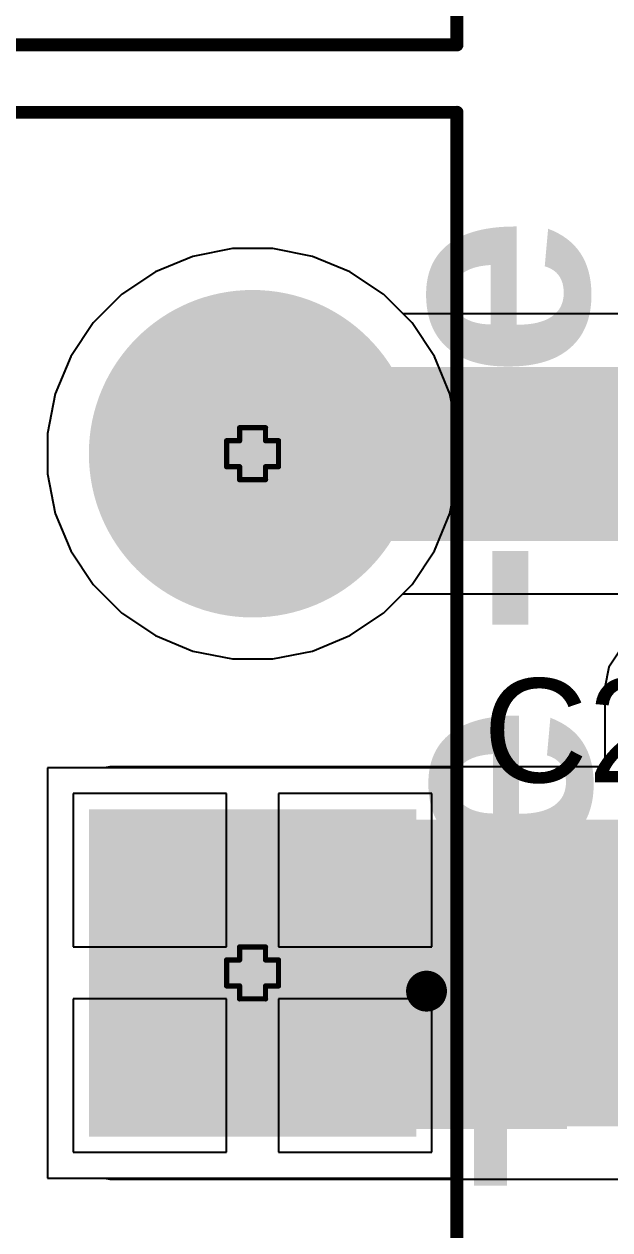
# Model space of a CAD drawing. Header units: inches. Extents: x -3 to 5437, y -3 to 5435.
# Drawn here: x 6.86 to 12.59, y 78.93 to 90.73 of the extents above; entities that cross this region are included whole.
import ezdxf

# ---------------------------------------------------------------- set-up
doc = ezdxf.new("R2010")
doc.units = ezdxf.units.IN
for name, color, linetype in [('Bottom Layer', 5, 'Continuous'), ('Bottom Solder', 6, 'Continuous'), ('Drill Drawing', 1, 'Continuous'), ('GND', 16, 'Continuous'), ('Multi-Layer', 9, 'Continuous'), ('Pad Holes', 156, 'Continuous'), ('PWR', 76, 'Continuous'), ('Top Layer', 1, 'Continuous'), ('Top Overlay', 2, 'Continuous'), ('Top Solder', 216, 'Continuous')]:
    doc.layers.add(name, color=color, linetype=linetype)
doc.styles.add('Arial', font='', dxfattribs={"height": 0.2})
doc.styles.add('Arial_Bold', font='', dxfattribs={"height": 0.2})
doc.styles.get('Arial').set_extended_font_data('Arial')
doc.styles.get('Arial_Bold').set_extended_font_data('Arial', bold=True)

# ---------------------------------------------------------------- blocks, each defined once
blk = doc.blocks.new('TBP01R1_508_02BE_334')
at = {"layer": 'Top Overlay'}
for points in [[(-5.88, 10, 0.127, 0.127, 0), (-5.88, -2, 0.127, 0.127, 0)], [(-5.88, -2, 0.127, 0.127, 0), (5.88, -2, 0.127, 0.127, 0)]]:
    blk.add_lwpolyline(points, format="xyseb", dxfattribs=at)
blk.add_lwpolyline([(-5.912, -2, 0.0635, 0.0635, 1), (-5.848, -2, 0.0635, 0.0635, 1)], format="xyseb", close=True, dxfattribs=at)
blk.add_lwpolyline([(-5.912, -2, 0.0635, 0.0635, 1), (-5.848, -2, 0.0635, 0.0635, 1)], format="xyseb", close=True, dxfattribs=at)
blk = doc.blocks.new('TBP01R1_508_02BE_335')
at = {"layer": 'Bottom Layer'}
blk.add_hatch(color=5, dxfattribs=at).paths.add_polyline_path([(-4.04, 1.5), (-1.04, 1.5), (-1.04, -1.5), (-4.04, -1.5)])
h = blk.add_hatch(color=5, dxfattribs=at)
edge = h.paths.add_edge_path()
edge.add_arc((2.54, 0), 1.5, 0, 360)
at = {"layer": 'Bottom Solder'}
blk.add_hatch(color=6, dxfattribs=at).paths.add_polyline_path([(-4.142, 1.602), (-0.938, 1.602), (-0.938, -1.602), (-4.142, -1.602)])
h = blk.add_hatch(color=6, dxfattribs=at)
edge = h.paths.add_edge_path()
edge.add_arc((2.54, 0), 1.602, 0, 360)
at = {"layer": 'GND'}
blk.add_hatch(color=16, dxfattribs=at).paths.add_polyline_path([(-4.04, 1.5), (-1.04, 1.5), (-1.04, -1.5), (-4.04, -1.5)])
h = blk.add_hatch(color=16, dxfattribs=at)
edge = h.paths.add_edge_path()
edge.add_arc((2.54, 0), 1.5, 0, 360)
at = {"layer": 'Multi-Layer'}
blk.add_hatch(color=9, dxfattribs=at).paths.add_polyline_path([(-4.04, 1.5), (-1.04, 1.5), (-1.04, -1.5), (-4.04, -1.5)])
h = blk.add_hatch(color=9, dxfattribs=at)
edge = h.paths.add_edge_path()
edge.add_arc((2.54, 0), 1.5, 0, 360)
at = {"layer": 'Pad Holes'}
h = blk.add_hatch(color=7, dxfattribs=at)
edge = h.paths.add_edge_path()
edge.add_arc((-2.54, 0), 0.85, 0, 360)
h = blk.add_hatch(color=7, dxfattribs=at)
edge = h.paths.add_edge_path()
edge.add_arc((2.54, 0), 0.85, 0, 360)
at = {"layer": 'PWR'}
blk.add_hatch(color=76, dxfattribs=at).paths.add_polyline_path([(-4.04, 1.5), (-1.04, 1.5), (-1.04, -1.5), (-4.04, -1.5)])
h = blk.add_hatch(color=76, dxfattribs=at)
edge = h.paths.add_edge_path()
edge.add_arc((2.54, 0), 1.5, 0, 360)
at = {"layer": 'Top Layer'}
blk.add_hatch(color=1, dxfattribs=at).paths.add_polyline_path([(-4.04, 1.5), (-1.04, 1.5), (-1.04, -1.5), (-4.04, -1.5)])
h = blk.add_hatch(color=1, dxfattribs=at)
edge = h.paths.add_edge_path()
edge.add_arc((2.54, 0), 1.5, 0, 360)
at = {"layer": 'Top Solder'}
blk.add_hatch(color=216, dxfattribs=at).paths.add_polyline_path([(-4.142, 1.602), (-0.938, 1.602), (-0.938, -1.602), (-4.142, -1.602)])
h = blk.add_hatch(color=216, dxfattribs=at)
edge = h.paths.add_edge_path()
edge.add_arc((2.54, 0), 1.602, 0, 360)
at = {"layer": 'Top Overlay'}
for points in [[(5.88, 10, 0.127, 0.127, 0), (5.88, -2, 0.127, 0.127, 0)], [(-5.88, -2, 0.127, 0.127, 0), (5.88, -2, 0.127, 0.127, 0)]]:
    blk.add_lwpolyline(points, format="xyseb", dxfattribs=at)
for points in [[(-2.618, -1.702, 0.2, 0.2, 1), (-2.818, -1.702, 0.2, 0.2, 1)], [(-2.868, -1.702, 0.1, 0.1, 1), (-2.768, -1.702, 0.1, 0.1, 1)], [(-2.668, -1.702, 0.1, 0.1, 1), (-2.568, -1.702, 0.1, 0.1, 1)], [(5.848, -2, 0.0635, 0.0635, 1), (5.912, -2, 0.0635, 0.0635, 1)], [(5.848, -2, 0.0635, 0.0635, 1), (5.912, -2, 0.0635, 0.0635, 1)]]:
    blk.add_lwpolyline(points, format="xyseb", close=True, dxfattribs=at)

msp = doc.modelspace()

# ---------------------------------------------------------------- hatches: boundary and pattern name
at = {"layer": 'Top Layer'}
for points in [[(8.14, 85.674), (13.96, 85.674), (13.96, 87.376), (8.14, 87.376)], [(7.693, 79.947), (15.299, 79.947), (15.299, 82.947), (7.693, 82.947)]]:
    msp.add_hatch(color=1, dxfattribs=at).paths.add_polyline_path(points)

# ---------------------------------------------------------------- linework, layer by layer
at = {"layer": 'Bottom Layer'}
for p, q in [((8.893, 88.535), (8.505, 88.458)), ((9.289, 88.535), (8.893, 88.535)), ((9.677, 88.458), (9.289, 88.535)), ((8.505, 88.458), (8.14, 88.306)), ((10.042, 88.306), (9.677, 88.458)), ((8.14, 88.306), (7.811, 88.087)), ((10.371, 88.087), (10.042, 88.306)), ((7.811, 88.087), (7.531, 87.807)), ((10.651, 87.807), (10.371, 88.087)), ((7.531, 87.807), (7.312, 87.478)), ((10.871, 87.478), (10.651, 87.807)), ((7.312, 87.478), (7.16, 87.113)), ((11.022, 87.113), (10.871, 87.478)), ((7.16, 87.113), (7.083, 86.725)), ((11.099, 86.725), (11.022, 87.113)), ((7.083, 86.725), (7.083, 86.329)), ((11.099, 86.329), (11.099, 86.725)), ((7.083, 86.329), (7.16, 85.941)), ((11.022, 85.941), (11.099, 86.329)), ((7.16, 85.941), (7.312, 85.576)), ((10.871, 85.576), (11.022, 85.941)), ((7.312, 85.576), (7.531, 85.247)), ((10.651, 85.247), (10.871, 85.576)), ((7.531, 85.247), (7.811, 84.967)), ((10.371, 84.967), (10.651, 85.247)), ((7.811, 84.967), (8.14, 84.747)), ((10.042, 84.747), (10.371, 84.967)), ((8.14, 84.747), (8.505, 84.596)), ((9.677, 84.596), (10.042, 84.747)), ((8.505, 84.596), (8.893, 84.519)), ((9.289, 84.519), (9.677, 84.596)), ((8.893, 84.519), (9.289, 84.519)), ((11.099, 83.455), (7.083, 83.455)), ((7.083, 83.455), (7.083, 79.439)), ((11.099, 79.439), (11.099, 83.455)), ((7.083, 79.439), (11.099, 79.439))]:
    msp.add_line(p, q, dxfattribs=at)
at = {"layer": 'Drill Drawing'}
for points in [[(8.964, 86.654, 0.0508, 0.0508, 0), (8.964, 86.781, 0.0508, 0.0508, 0)], [(8.964, 86.781, 0.0508, 0.0508, 0), (9.218, 86.781, 0.0508, 0.0508, 0)], [(9.218, 86.654, 0.0508, 0.0508, 0), (9.218, 86.781, 0.0508, 0.0508, 0)], [(8.837, 86.4, 0.0508, 0.0508, 0), (8.837, 86.654, 0.0508, 0.0508, 0)], [(8.837, 86.654, 0.0508, 0.0508, 0), (8.964, 86.654, 0.0508, 0.0508, 0)], [(9.218, 86.654, 0.0508, 0.0508, 0), (9.345, 86.654, 0.0508, 0.0508, 0)], [(9.345, 86.4, 0.0508, 0.0508, 0), (9.345, 86.654, 0.0508, 0.0508, 0)], [(8.837, 86.4, 0.0508, 0.0508, 0), (8.964, 86.4, 0.0508, 0.0508, 0)], [(8.964, 86.273, 0.0508, 0.0508, 0), (8.964, 86.4, 0.0508, 0.0508, 0)], [(9.218, 86.4, 0.0508, 0.0508, 0), (9.345, 86.4, 0.0508, 0.0508, 0)], [(9.218, 86.273, 0.0508, 0.0508, 0), (9.218, 86.4, 0.0508, 0.0508, 0)], [(8.964, 86.273, 0.0508, 0.0508, 0), (9.218, 86.273, 0.0508, 0.0508, 0)], [(8.964, 81.574, 0.0508, 0.0508, 0), (8.964, 81.701, 0.0508, 0.0508, 0)], [(8.964, 81.701, 0.0508, 0.0508, 0), (9.218, 81.701, 0.0508, 0.0508, 0)], [(9.218, 81.574, 0.0508, 0.0508, 0), (9.218, 81.701, 0.0508, 0.0508, 0)], [(8.837, 81.32, 0.0508, 0.0508, 0), (8.837, 81.574, 0.0508, 0.0508, 0)], [(8.837, 81.574, 0.0508, 0.0508, 0), (8.964, 81.574, 0.0508, 0.0508, 0)], [(9.218, 81.574, 0.0508, 0.0508, 0), (9.345, 81.574, 0.0508, 0.0508, 0)], [(9.345, 81.32, 0.0508, 0.0508, 0), (9.345, 81.574, 0.0508, 0.0508, 0)], [(8.837, 81.32, 0.0508, 0.0508, 0), (8.964, 81.32, 0.0508, 0.0508, 0)], [(8.964, 81.193, 0.0508, 0.0508, 0), (8.964, 81.32, 0.0508, 0.0508, 0)], [(9.218, 81.32, 0.0508, 0.0508, 0), (9.345, 81.32, 0.0508, 0.0508, 0)], [(9.218, 81.193, 0.0508, 0.0508, 0), (9.218, 81.32, 0.0508, 0.0508, 0)], [(8.964, 81.193, 0.0508, 0.0508, 0), (9.218, 81.193, 0.0508, 0.0508, 0)]]:
    msp.add_lwpolyline(points, format="xyseb", dxfattribs=at)
for points in [[(8.951, 86.781, 0.0254, 0.0254, 1), (8.977, 86.781, 0.0254, 0.0254, 1)], [(8.951, 86.781, 0.0254, 0.0254, 1), (8.977, 86.781, 0.0254, 0.0254, 1)], [(9.205, 86.781, 0.0254, 0.0254, 1), (9.231, 86.781, 0.0254, 0.0254, 1)], [(9.205, 86.781, 0.0254, 0.0254, 1), (9.231, 86.781, 0.0254, 0.0254, 1)], [(8.824, 86.654, 0.0254, 0.0254, 1), (8.85, 86.654, 0.0254, 0.0254, 1)], [(8.824, 86.654, 0.0254, 0.0254, 1), (8.85, 86.654, 0.0254, 0.0254, 1)], [(8.951, 86.654, 0.0254, 0.0254, 1), (8.977, 86.654, 0.0254, 0.0254, 1)], [(8.951, 86.654, 0.0254, 0.0254, 1), (8.977, 86.654, 0.0254, 0.0254, 1)], [(9.205, 86.654, 0.0254, 0.0254, 1), (9.231, 86.654, 0.0254, 0.0254, 1)], [(9.205, 86.654, 0.0254, 0.0254, 1), (9.231, 86.654, 0.0254, 0.0254, 1)], [(9.332, 86.654, 0.0254, 0.0254, 1), (9.358, 86.654, 0.0254, 0.0254, 1)], [(9.332, 86.654, 0.0254, 0.0254, 1), (9.358, 86.654, 0.0254, 0.0254, 1)], [(8.824, 86.4, 0.0254, 0.0254, 1), (8.85, 86.4, 0.0254, 0.0254, 1)], [(8.824, 86.4, 0.0254, 0.0254, 1), (8.85, 86.4, 0.0254, 0.0254, 1)], [(8.951, 86.4, 0.0254, 0.0254, 1), (8.977, 86.4, 0.0254, 0.0254, 1)], [(8.951, 86.4, 0.0254, 0.0254, 1), (8.977, 86.4, 0.0254, 0.0254, 1)], [(9.205, 86.4, 0.0254, 0.0254, 1), (9.231, 86.4, 0.0254, 0.0254, 1)], [(9.205, 86.4, 0.0254, 0.0254, 1), (9.231, 86.4, 0.0254, 0.0254, 1)], [(9.332, 86.4, 0.0254, 0.0254, 1), (9.358, 86.4, 0.0254, 0.0254, 1)], [(9.332, 86.4, 0.0254, 0.0254, 1), (9.358, 86.4, 0.0254, 0.0254, 1)], [(8.951, 86.273, 0.0254, 0.0254, 1), (8.977, 86.273, 0.0254, 0.0254, 1)], [(8.951, 86.273, 0.0254, 0.0254, 1), (8.977, 86.273, 0.0254, 0.0254, 1)], [(9.205, 86.273, 0.0254, 0.0254, 1), (9.231, 86.273, 0.0254, 0.0254, 1)], [(9.205, 86.273, 0.0254, 0.0254, 1), (9.231, 86.273, 0.0254, 0.0254, 1)], [(8.951, 81.701, 0.0254, 0.0254, 1), (8.977, 81.701, 0.0254, 0.0254, 1)], [(8.951, 81.701, 0.0254, 0.0254, 1), (8.977, 81.701, 0.0254, 0.0254, 1)], [(9.205, 81.701, 0.0254, 0.0254, 1), (9.231, 81.701, 0.0254, 0.0254, 1)], [(9.205, 81.701, 0.0254, 0.0254, 1), (9.231, 81.701, 0.0254, 0.0254, 1)], [(8.824, 81.574, 0.0254, 0.0254, 1), (8.85, 81.574, 0.0254, 0.0254, 1)], [(8.824, 81.574, 0.0254, 0.0254, 1), (8.85, 81.574, 0.0254, 0.0254, 1)], [(8.951, 81.574, 0.0254, 0.0254, 1), (8.977, 81.574, 0.0254, 0.0254, 1)], [(8.951, 81.574, 0.0254, 0.0254, 1), (8.977, 81.574, 0.0254, 0.0254, 1)], [(9.205, 81.574, 0.0254, 0.0254, 1), (9.231, 81.574, 0.0254, 0.0254, 1)], [(9.205, 81.574, 0.0254, 0.0254, 1), (9.231, 81.574, 0.0254, 0.0254, 1)], [(9.332, 81.574, 0.0254, 0.0254, 1), (9.358, 81.574, 0.0254, 0.0254, 1)], [(9.332, 81.574, 0.0254, 0.0254, 1), (9.358, 81.574, 0.0254, 0.0254, 1)], [(8.824, 81.32, 0.0254, 0.0254, 1), (8.85, 81.32, 0.0254, 0.0254, 1)], [(8.824, 81.32, 0.0254, 0.0254, 1), (8.85, 81.32, 0.0254, 0.0254, 1)], [(8.951, 81.32, 0.0254, 0.0254, 1), (8.977, 81.32, 0.0254, 0.0254, 1)], [(8.951, 81.32, 0.0254, 0.0254, 1), (8.977, 81.32, 0.0254, 0.0254, 1)], [(9.205, 81.32, 0.0254, 0.0254, 1), (9.231, 81.32, 0.0254, 0.0254, 1)], [(9.205, 81.32, 0.0254, 0.0254, 1), (9.231, 81.32, 0.0254, 0.0254, 1)], [(9.332, 81.32, 0.0254, 0.0254, 1), (9.358, 81.32, 0.0254, 0.0254, 1)], [(9.332, 81.32, 0.0254, 0.0254, 1), (9.358, 81.32, 0.0254, 0.0254, 1)], [(8.951, 81.193, 0.0254, 0.0254, 1), (8.977, 81.193, 0.0254, 0.0254, 1)], [(8.951, 81.193, 0.0254, 0.0254, 1), (8.977, 81.193, 0.0254, 0.0254, 1)], [(9.205, 81.193, 0.0254, 0.0254, 1), (9.231, 81.193, 0.0254, 0.0254, 1)], [(9.205, 81.193, 0.0254, 0.0254, 1), (9.231, 81.193, 0.0254, 0.0254, 1)]]:
    msp.add_lwpolyline(points, format="xyseb", close=True, dxfattribs=at)
at = {"layer": 'GND'}
for p, q in [((8.893, 88.535), (8.505, 88.458)), ((9.289, 88.535), (8.893, 88.535)), ((9.677, 88.458), (9.289, 88.535)), ((8.505, 88.458), (8.14, 88.306)), ((10.042, 88.306), (9.677, 88.458)), ((8.14, 88.306), (7.811, 88.087)), ((10.371, 88.087), (10.042, 88.306)), ((7.811, 88.087), (7.531, 87.807)), ((10.651, 87.807), (10.371, 88.087)), ((7.531, 87.807), (7.312, 87.478)), ((10.871, 87.478), (10.651, 87.807)), ((7.312, 87.478), (7.16, 87.113)), ((11.022, 87.113), (10.871, 87.478)), ((7.16, 87.113), (7.083, 86.725)), ((11.099, 86.725), (11.022, 87.113)), ((7.083, 86.725), (7.083, 86.329)), ((11.099, 86.329), (11.099, 86.725)), ((7.083, 86.329), (7.16, 85.941)), ((11.022, 85.941), (11.099, 86.329)), ((7.16, 85.941), (7.312, 85.576)), ((10.871, 85.576), (11.022, 85.941)), ((7.312, 85.576), (7.531, 85.247)), ((10.651, 85.247), (10.871, 85.576)), ((7.531, 85.247), (7.811, 84.967)), ((10.371, 84.967), (10.651, 85.247)), ((7.811, 84.967), (8.14, 84.747)), ((10.042, 84.747), (10.371, 84.967)), ((8.14, 84.747), (8.505, 84.596)), ((9.677, 84.596), (10.042, 84.747)), ((8.505, 84.596), (8.893, 84.519)), ((9.289, 84.519), (9.677, 84.596)), ((8.893, 84.519), (9.289, 84.519)), ((11.099, 83.455), (7.083, 83.455)), ((7.083, 83.455), (7.083, 79.439)), ((11.099, 79.439), (11.099, 83.455)), ((7.083, 79.439), (11.099, 79.439))]:
    msp.add_line(p, q, dxfattribs=at)
at = {"layer": 'PWR'}
for p, q in [((8.893, 88.535), (8.505, 88.458)), ((9.289, 88.535), (8.893, 88.535)), ((9.677, 88.458), (9.289, 88.535)), ((8.505, 88.458), (8.14, 88.306)), ((10.042, 88.306), (9.677, 88.458)), ((8.14, 88.306), (7.811, 88.087)), ((10.371, 88.087), (10.042, 88.306)), ((7.811, 88.087), (7.531, 87.807)), ((10.651, 87.807), (10.371, 88.087)), ((7.531, 87.807), (7.312, 87.478)), ((10.871, 87.478), (10.651, 87.807)), ((7.312, 87.478), (7.16, 87.113)), ((11.022, 87.113), (10.871, 87.478)), ((7.16, 87.113), (7.083, 86.725)), ((11.099, 86.725), (11.022, 87.113)), ((7.083, 86.725), (7.083, 86.329)), ((11.099, 86.329), (11.099, 86.725)), ((7.083, 86.329), (7.16, 85.941)), ((11.022, 85.941), (11.099, 86.329)), ((7.16, 85.941), (7.312, 85.576)), ((10.871, 85.576), (11.022, 85.941)), ((7.312, 85.576), (7.531, 85.247)), ((10.651, 85.247), (10.871, 85.576)), ((7.531, 85.247), (7.811, 84.967)), ((10.371, 84.967), (10.651, 85.247)), ((7.811, 84.967), (8.14, 84.747)), ((10.042, 84.747), (10.371, 84.967)), ((8.14, 84.747), (8.505, 84.596)), ((9.677, 84.596), (10.042, 84.747)), ((8.505, 84.596), (8.893, 84.519)), ((9.289, 84.519), (9.677, 84.596)), ((8.893, 84.519), (9.289, 84.519)), ((8.837, 83.201), (7.337, 83.201)), ((7.337, 83.201), (7.337, 81.701)), ((8.837, 81.701), (8.837, 83.201)), ((10.845, 83.201), (9.345, 83.201)), ((9.345, 83.201), (9.345, 81.701)), ((10.845, 81.701), (10.845, 83.201)), ((7.337, 81.701), (8.837, 81.701)), ((9.345, 81.701), (10.845, 81.701)), ((8.837, 81.193), (7.337, 81.193)), ((7.337, 81.193), (7.337, 79.693)), ((8.837, 79.693), (8.837, 81.193)), ((10.845, 81.193), (9.345, 81.193)), ((9.345, 81.193), (9.345, 79.693)), ((10.845, 79.693), (10.845, 81.193)), ((7.337, 79.693), (8.837, 79.693)), ((9.345, 79.693), (10.845, 79.693))]:
    msp.add_line(p, q, dxfattribs=at)
at = {"layer": 'Top Layer'}
for p, q in [((8.893, 88.535), (8.505, 88.458)), ((9.289, 88.535), (8.893, 88.535)), ((9.677, 88.458), (9.289, 88.535)), ((8.505, 88.458), (8.14, 88.306)), ((10.042, 88.306), (9.677, 88.458)), ((8.14, 88.306), (7.811, 88.087)), ((10.371, 88.087), (10.042, 88.306)), ((7.811, 88.087), (7.531, 87.807)), ((10.564, 87.894), (10.371, 88.087)), ((13.96, 87.894), (10.564, 87.894)), ((7.531, 87.807), (7.312, 87.478)), ((7.312, 87.478), (7.16, 87.113)), ((7.16, 87.113), (7.083, 86.725)), ((7.083, 86.725), (7.083, 86.329)), ((7.083, 86.329), (7.16, 85.941)), ((7.16, 85.941), (7.312, 85.576)), ((7.312, 85.576), (7.531, 85.247)), ((7.531, 85.247), (7.811, 84.967)), ((10.371, 84.967), (10.56, 85.156)), ((10.56, 85.156), (13.96, 85.156)), ((7.811, 84.967), (8.14, 84.747)), ((10.042, 84.747), (10.371, 84.967)), ((8.14, 84.747), (8.505, 84.596)), ((9.677, 84.596), (10.042, 84.747)), ((8.505, 84.596), (8.893, 84.519)), ((9.289, 84.519), (9.677, 84.596)), ((12.689, 84.606), (12.577, 84.438)), ((8.893, 84.519), (9.289, 84.519)), ((12.577, 84.438), (12.538, 84.24)), ((12.538, 84.24), (12.538, 83.465)), ((7.643, 83.455), (7.083, 83.455)), ((7.083, 83.455), (7.083, 79.439)), ((7.693, 83.465), (7.643, 83.455)), ((12.538, 83.465), (7.693, 83.465)), ((7.083, 79.439), (7.643, 79.439)), ((7.643, 79.439), (7.693, 79.429)), ((7.693, 79.429), (15.299, 79.429))]:
    msp.add_line(p, q, dxfattribs=at)

# ---------------------------------------------------------------- block references
at = {"rotation": 90}
for name, p in [('TBP01R1_508_02BE_334', (9.091, 96.407)), ('TBP01R1_508_02BE_335', (9.091, 83.987))]:
    msp.add_blockref(name, p, dxfattribs=at)

# ---------------------------------------------------------------- texts
at = {"layer": 'Top Overlay', "style": 'Arial_Bold'}
for s, p in [('-ve', (12.378, 84.745)), ('+ve', (12.4, 79.248))]:
    msp.add_text(s, height=2.032, rotation=90, dxfattribs=at).set_placement(p)
at = {"layer": 'Top Overlay', "style": 'Arial'}
msp.add_text('C25', height=1.016, dxfattribs=at).set_placement((11.346, 83.312))

doc.saveas('drawing.dxf')
